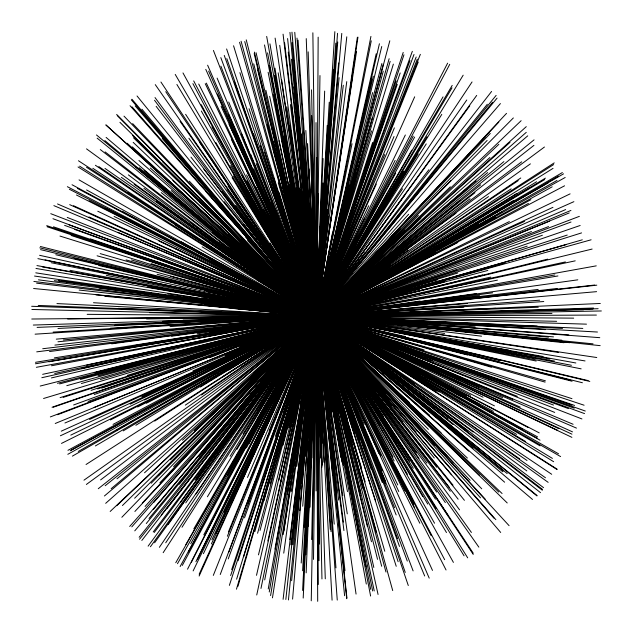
<?xml version="1.0" encoding="UTF-8"?>
<svg xmlns="http://www.w3.org/2000/svg" width="633" height="633" viewBox="0 0 633 633"><rect width="100%" height="100%" fill="white"/><g stroke="black" fill="none" stroke-linecap="round" stroke-linejoin="round"><path stroke-width="0.95" d="M316.081 490.939L316.832 157.427M316.468 335.086L318.162 37.157M313.509 559.414L318.067 193.753M319.966 75.556L315.092 405.033M311.246 600.812L316.555 316.199L324.666 91.089M311.689 539.538L316.555 316.199L323.083 158.535M313.113 457.888L316.555 316.199L322.996 182.921M310.043 507.175L316.555 316.199L327.229 125.381M308.374 526.189L319.966 227.065M306.15 572.873L316.555 316.199L329.247 102.19M305.786 554.801L316.555 316.199L328.052 128.926M303.199 598.058L316.555 316.199L334.841 31.666M302.614 590.47L316.555 316.199L333.425 69.472M302.621 570.744L316.555 316.199L337.539 33.32M304.307 527.242L316.555 316.199L326.185 189.148M301.205 563.014L316.555 316.199L337.729 41.952M305.604 469.86L335.783 43.147M302.724 506.242L328.456 152.173M305.153 456.488L316.555 316.199L338.647 62.976M292.588 599.119L316.555 316.199L327.91 192.29M299.781 510.72L316.555 316.199L327.546 209.61M302.606 471.814L341.788 33.407M301.055 483.572L316.555 316.199L343.292 85.257M291.631 580.667L339.09 77.645M295.801 528.539L316.555 316.199L346.757 81.625M288.442 599.949L316.555 316.199L357.368 37.268M292.802 544.712L316.555 316.199L357.954 37.157M295.437 516.702L316.555 316.199L352.288 77.503M285.831 599.475L346.789 36.825M290.856 544.807L316.555 316.199L332.634 232.105M283.101 599.332L316.555 316.199L370.922 36.413M289.827 539.664L328.503 216.304M306.562 398.386L316.555 316.199L371.255 40.828M296.758 466.426L323.993 259.388M283.742 553.139L316.555 316.199L352.027 143.746M291.251 491.445L316.555 316.199L376.216 53.75M283.908 530.937L356.529 51.431M283.204 534.561L316.555 316.199L373.335 76.253M272.459 597.853L316.555 316.199L381.739 46.518M297.803 433.747L316.555 316.199L348.759 185.532M287.247 494.476L316.555 316.199L372.615 92.568M270.592 595.574L316.555 316.199L381.873 63.522M269.239 591.997L316.555 316.199L383.266 64.337M289.194 473.326L316.555 316.199L389.809 40.805M268.242 588.983L316.555 316.199L363.192 142.48M274.975 549.064L316.555 316.199L383.266 71.157M300.722 402.715L316.555 316.199L356.047 174.827M301.988 391.748L316.555 316.199L372.259 117.967M264.705 579.923L316.555 316.199L389.145 58.711M260.978 588.429L316.555 316.199L390.157 61.354M256.737 594.988L316.555 316.199L371.524 130.904M280.83 481.721L316.555 316.199L393.354 64.131M267.87 540.962L316.555 316.199L372.623 142.465M278.963 480.083L316.555 316.199L403.197 52.428M256.515 575.318L379.412 43.748M290.951 426.12L371.642 79.299M258.478 554.88L316.555 316.199L403.957 54.778M288.624 427.876L316.555 316.199L396.155 80.929M283.046 445.173L316.555 316.199L400.191 72.969M260.028 530.43L346.354 202.908M287.588 423.073L316.555 316.199L384.397 119.882M257.584 533.247L316.555 316.199L397.263 84.363M270.062 484.039L316.555 316.199L351.901 215.655M263.929 500.671L316.555 316.199L349.796 228.252M254.838 531.633L316.555 316.199L416.166 57.033M237.968 586.269L316.555 316.199L417.258 59.217M236.465 589.196L316.555 316.199L346.322 240.635M243.65 556.716L316.555 316.199L420.344 54.343M236.623 579.203L316.555 316.199L418.255 62.01M238.087 560.783L316.555 316.199L384.69 154.555M263.217 481.911L316.555 316.199L394.019 136.514M229.368 585.39L316.555 316.199L414.67 96.809M297.977 372.449L316.555 316.199L368.699 205.725M230.626 575.571L316.555 316.199L364.489 218.092M287.271 403.981L316.555 316.199L395.142 160.418M231.686 569.621L316.555 316.199L447.634 63.173M283.378 413.357L316.555 316.199L413.262 136.166M275.458 436.272L316.555 316.199L414.631 137.1M244.512 517.849L316.555 316.199L411.759 150.156M280.736 414.987L412.328 51.336M228.252 558.907L357.748 202.861M247.788 503.979L410.002 60.578M228.948 551.944L316.555 316.199L452.199 85.384M220.237 574.519L414.014 54.462M213.313 575.405L316.555 316.199L398.822 176.836M274.437 420.629L316.555 316.199L452.002 87.852M227.374 536.27L316.555 316.199L401.718 173.189M228.41 531.942L316.555 316.199L403.632 171.203M283.964 395.894L316.555 316.199L463.174 75.192M269.08 431.089L394.383 127.85M247.495 477.488L316.555 316.199L441.787 114.375M302.392 348.862L316.555 316.199L418.199 153.906M199.126 576.03L316.555 316.199L472.052 81.95M239.654 485.764L376.342 184.021M199.173 574.194L316.555 316.199L402.533 188.8M211.375 543.929L316.555 316.199L466.758 99.998M215.98 533.405L316.555 316.199L476.696 95.417M211.881 539.767L316.555 316.199L469.781 105.814M224.106 512.516L316.555 316.199L365.004 252.591M203.43 553.669L316.555 316.199L428.873 169.715M193.136 570.911L316.555 316.199L487.299 104.263M208.7 537.726L316.555 316.199L496.13 95.393M197.322 559.643L405.349 134.987M195.906 561.708L316.555 316.199L492.561 102.245M191.348 562.381L316.555 316.199L500.418 103.575M187.534 569.186L316.555 316.199L506.535 113.362M203.802 534.869L316.555 316.199L498.812 122.122M284.581 376.793L316.555 316.199L400.333 229.122M249.054 443.646L449.731 64.352M246.411 447.824L316.555 316.199L487.117 140.447M182.296 565.411L316.555 316.199L418.397 215.457M188.365 552L316.555 316.199L405.025 230.111M180.128 566.551L316.555 316.199L450.332 186.798M190.739 543.731L395.72 173.118M227.469 475.201L316.555 316.199L521.133 120.697M177.477 563.718L316.555 316.199L498.851 144.316M175.752 562.737L316.555 316.199L489.871 157.53M185.833 544.602L316.555 316.199L526.284 126.647M257.386 418.975L316.555 316.199L510.016 142.37M193.793 528.903L443.037 96.881M236.956 449.359L357.376 247.851M297.985 347.169L316.555 316.199L526.26 132.36M207.402 496.786L316.555 316.199L527.74 135.85M230.103 456.346L426.951 136.76M243.088 433.985L316.555 316.199L467.597 188.341M182.011 527.257L426.254 143.913M256.618 409.369L316.555 316.199L392.729 252.076M163.164 552.688L316.555 316.199L503.868 161.629M165.719 542.774L316.555 316.199L334.319 301.609M196.04 493.977L316.555 316.199L534.054 139.861M159.366 547.323L316.555 316.199L459.962 200.677M185.738 502.895L316.555 316.199L480.676 184.82M168.251 524.433L316.555 316.199L533.935 145.368M154.618 542.766L316.555 316.199L474.964 192.717M150.417 546.754L316.555 316.199L470.09 198.73M180.634 502.206L404.843 195.114M148.114 546.16L316.555 316.199L521.671 161.811M196.507 478.421L316.555 316.199L544.443 147.022M194.988 480.067L316.555 316.199L456.021 213.171M154.262 532.44L316.555 316.199L408.119 250.098M153.226 531.934L316.555 316.199L530.399 163.86M167.08 508.402L316.555 316.199L488.51 196.586M141.824 540.455L491.588 91.453M161.146 515.112L316.555 316.199L390.561 264.879M139.553 539.229L316.555 316.199L520.769 177.992M139.141 537.306L316.555 316.199L518.245 180.634M179.313 484.19L316.555 316.199L511.187 188.848M146.278 523.523L316.555 316.199L367.9 283.204M149.016 518.459L497.055 98.147M198.659 456.836L316.555 316.199L553.646 164.572M204.008 450.221L316.555 316.199L553.044 168.354M153.289 509.597L316.555 316.199L536.57 181.75M134.758 530.865L316.555 316.199L530.043 187.518M260.954 380.892L316.555 316.199L544.665 179.558M153.645 502.57L316.555 316.199L513.569 200.447M131.791 526.885L316.555 316.199L562.365 172.564M129.686 526.458L316.555 316.199L558.567 176.061M145.076 506.487L408.657 214.255M282.595 352.818L316.555 316.199L563.568 173.822M134.884 511.48L316.555 316.199L548.487 182.597M142.259 503.069L316.555 316.199L478.334 223.576M202.275 438.432L316.555 316.199L557.016 180.437M159.84 482.821L485.669 136.514M173.608 466.576L490.274 133.421M249.244 385.988L381.62 248.666M121.853 517.272L316.555 316.199L501.755 212.102M151.152 483.272L450.688 180.745M158.551 475.383L513.355 117.936M134.615 498.25L316.555 316.199L468.024 231.52M170.499 459.787L316.555 316.199L565.182 177.485M256.571 375.013L316.555 316.199L495.465 217.269M122.438 505.514L316.555 316.199L552.19 186.806M116.765 505.72L316.555 316.199L530.834 199.712M110.174 511.464L316.555 316.199L435.29 252.211M194.458 430.606L420.826 218.314M182.494 440.196L316.555 316.199L564.573 185.801M144.522 472.78L316.555 316.199L457.786 242.51M253.588 373.217L316.555 316.199L509.351 221.574M105.679 503.33L316.555 316.199L570.104 193.864M104.429 495.979L476.032 180.785M111.171 488.684L487.695 172.54M116.97 478.801L316.555 316.199L552.965 207.331M105.173 485.733L316.555 316.199L573.886 201.666M98.273 488.716L316.555 316.199L565.665 209.555M100.607 479.901L316.555 316.199L362.266 296.687M86.365 484.459L316.555 316.199L570.942 210.425M83.967 480.17L316.555 316.199L549.618 221.115M201.516 394.992L316.555 316.199L531.475 231.464M265.615 350.848L316.555 316.199L548.582 226.559M185.311 405.136L316.555 316.199L571.021 222.025M240.16 367.694L316.555 316.199L542.402 235.247M267.15 349.297L316.555 316.199L527.21 246.126M154.713 421.095L316.555 316.199L567.231 235.065M222.919 376.714L554.231 162.879M86.056 464.495L316.555 316.199L581.577 232.897M228.758 370.004L516.742 193.469M200.408 387.048L316.555 316.199L457.841 272.973M135.85 425.265L545.424 178.134M123.221 430.891L316.555 316.199L437.466 279.913M95.369 445.956L316.555 316.199L582.297 239.812M72.399 456.132L316.555 316.199L504.675 263.178M116.583 430.171L316.555 316.199L444.69 281.74M78.286 451.432L316.555 316.199L487.806 270.465M67.802 454.32L316.555 316.199L419.687 289.194M70.247 450.823L316.555 316.199L366.8 303.294M71.213 450.031L316.555 316.199L482.781 274.928M67.953 450.316L316.555 316.199L547.703 259.142M113.062 424.403L528.436 203.422M146.342 403.229L316.555 316.199L592.124 249.054M137.63 407.003L316.555 316.199L565.396 261.935M110.427 419.94L316.555 316.199L472.97 282.413M278.963 335.079L316.555 316.199L497.427 280.142M61.48 443.409L316.555 316.199L596.262 265.852M144.459 400.016L316.555 316.199L554.825 274.975M70.777 435.124L316.555 316.199L557.942 275.956M209.056 367.71L316.555 316.199L420.106 301.031M130.176 404.202L316.555 316.199L476.617 293.514M60.396 435.773L316.555 316.199L577.818 279.826M141.863 396.733L316.555 316.199L479.537 295.651M89.538 419.473L524.52 221.408M61.29 431.152L382.19 286.607M192.93 370.914L316.555 316.199L538.185 289.423M225.459 355.651L316.555 316.199L557.372 288.442M64.922 423.002L316.555 316.199L594.719 285.032M55.237 423.477L316.555 316.199L596.595 291.655M94.135 407.462L569.209 212.941M239.804 347.098L316.555 316.199L467.542 303.5M209.618 357.74L316.555 316.199L539.648 300.2M57.627 414.71L579.385 216.351M50.331 416.918L316.555 316.199L543.771 301.545M88.098 401.449L316.555 316.199L463.854 307.116M73.618 404.97L316.555 316.199L388.907 312.441M94.277 394.509L316.555 316.199L600.29 303.468M53.212 407.233L316.555 316.199L593.548 308.042M52.048 407.241L580.168 225.483M101.747 388.124L316.555 316.199L598.138 308.706M97.617 388.939L316.555 316.199L593.002 309.023M91.081 390.363L456.385 270.046M63.165 397.397L316.555 316.199L583.571 309.798M60.111 397.643L316.555 316.199L601.35 310.969M127.241 375.416L316.555 316.199L596.413 315.076M43.558 398.489L316.555 316.199L389.722 317.521M248.342 336.519L316.555 316.199L586.482 324.151M100.37 379.507L316.555 316.199L537.148 326.019M81.388 383.527L566.329 244.575M66.782 385.679L591.111 239.796M253.873 333.615L316.555 316.199L582.819 328.416M98.107 375.836L316.555 316.199L562.515 328.408M80.438 379.436L390.347 296.418M59.581 383.914L316.555 316.199L495.528 325.726M221.257 341.124L316.555 316.199L597.457 332.032M57.453 383.297L316.555 316.199L545.401 329.643M94.768 372.615L316.555 316.199L475.13 326.913M40.211 386.043L316.555 316.199L568.853 334.92M51.408 377.925L316.555 316.199L599.775 337.674M41.818 377.711L490.733 277.112M82.053 368.366L316.555 316.199L553.503 336.883M54.707 373.478L316.555 316.199L548.495 337.128M86.681 365.154L575.223 260.843M42.656 374.325L316.555 316.199L593.034 343.846M51.471 365.771L316.555 316.199L600.171 345.642M164.786 344.407L316.555 316.199L564.003 342.714M36.35 367.306L316.555 316.199L368.659 321.857M48.883 361.799L316.555 316.199L481.531 336.186M35.416 363.793L316.555 316.199L444.643 333.441M35.472 362.313L316.555 316.199L596.753 357.518M132.677 345.855L316.555 316.199L558.654 352.47M54.375 357.874L316.555 316.199L585.05 360.937M209.341 332.626L316.555 316.199L508.877 350.215M197.195 333.797L316.555 316.199L575.84 362.978M171.598 336.234L316.555 316.199L549.768 358.895M111.653 343.838L316.555 316.199L554.476 361.071M49.54 351.544L492.68 292.81M36.722 351.853L402.422 305.248M42.72 348.736L316.555 316.199L535.059 357.89M54.897 345.104L596.792 285.174M57.967 341.78L316.555 316.199L571.425 365.288M63.3 339.945L316.555 316.199L581.141 368.849M187.669 327.918L316.555 316.199L405.634 336.637M56.305 339.146L316.555 316.199L499.761 360.699M170 326.604L316.555 316.199L582.415 382.751M35.092 334.169L316.555 316.199L572.058 381.232M53.117 332.103L316.555 316.199L467.613 355.018M110.459 328.187L316.555 316.199L545.44 380.829M57.959 328.44L395.38 312.449M114.874 325.125L495.742 308.318M37.094 327.388L538.272 307.242M162.539 321.342L316.555 316.199L491.453 367.275M33.304 325.053L316.555 316.199L424.134 349.962M183.143 318.89L490.583 312.552M146.619 318.961L316.555 316.199L571.963 398.671M67.668 318.977L551.968 313.422M31.761 319.016L316.555 316.199L574.582 405.452M169.945 317.173L316.555 316.199L572.01 405.175M87.164 314.34L573.688 318.146M149.499 312.662L556.644 321.311M31.872 309.474L316.555 316.199L585.303 411.031M31.65 306.285L316.555 316.199L574.234 408.19M38.225 305.43L316.555 316.199L584.552 413.594M118.134 308.342L316.555 316.199L568.363 408.57M299.235 315.495L316.555 316.199L553.519 405.065M56.962 303.579L521.782 326.05M93.502 302.724L316.555 316.199L581.933 418.943M231.749 308.374L316.555 316.199L517.335 396.321M104.888 296.315L316.555 316.199L462.715 375.013M95.955 294.875L469.931 330.972M33.596 288.498L561.859 340.198M204.412 304.315L569.803 342.706M79.149 290.064L316.555 316.199L554.706 412.415M36.587 283.157L316.555 316.199L512.675 399.36M33.873 281.448L316.555 316.199L576.473 428.106M98.993 287.991L316.555 316.199L502.634 397.666M38.447 279.826L316.555 316.199L520.247 407.114M54.359 280.656L316.555 316.199L571.915 434.159M58.371 280.546L316.555 316.199L558.963 428.731M61.963 280.957L316.555 316.199L557.681 430.337M34.538 276.051L316.555 316.199L571.9 437.348M167.927 293.839L316.555 316.199L483.106 397.231M35.788 272.831L316.555 316.199L494.436 405.872M201.618 297.85L316.555 316.199L539.213 432.877M213.171 299.377L316.555 316.199L528.215 427.536M35.978 268.455L316.555 316.199L479.387 404.384M147.22 286.978L316.555 316.199L537.575 436.897M186.688 293.15L543.051 356.49M42.316 266.912L316.555 316.199L537.156 438.139M36.951 265.583L316.555 316.199L540.052 440.188M69.915 270.323L316.555 316.199L460.405 396.226M106.376 275.379L533.469 358.088M51.154 262.703L426.816 338.331M99.595 271.881L536.183 361.032M37.901 258.652L316.555 316.199L558.551 453.798M45.038 259.878L316.555 316.199L540.068 445.861M39.594 255.305L316.555 316.199L516.575 434.38M206.698 291.172L316.555 316.199L525.659 441.557M98.803 265.496L316.555 316.199L552.411 458.403M55.823 254.743L316.555 316.199L553.653 461.718M92.64 263.13L588.136 380.591M74.148 258.304L589.798 381.438M40.544 249.624L316.555 316.199L388.385 360.446M39.792 247.843L316.555 316.199L439.128 392.009M40.346 246.49L570.096 380.093M157.119 274.279L316.555 316.199L436.667 391.21M170.412 276.289L316.555 316.199L406.085 372.386M97.094 255.803L316.555 316.199L557.159 469.195M100.196 253.619L545.092 382.118M126.102 259.902L316.555 316.199L556.937 469.457M131.379 259.902L316.555 316.199L551.691 474.283M59.969 236.062L316.555 316.199L414.449 384.144M151.145 263.644L316.555 316.199L519.685 458.862M71.149 235.468L316.555 316.199L545.472 477.765M47.071 226.749L316.555 316.199L548.154 482.346M96.343 242.803L584.093 405.215M46.715 225.625L316.555 316.199L526.798 470.897M53.473 226.82L316.555 316.199L473.136 432.03M90.392 238.902L316.555 316.199L543.573 487.679M74.757 229.463L316.555 316.199L542.513 489.404M64.621 225.364L316.555 316.199L371.104 358.634M69.108 224.865L365.13 334.145M52.95 218.709L316.555 316.199L540.527 492.664M50.767 213.685L432.315 360.818M67.24 217.428L316.555 316.199L537.037 495.504M53.86 205.622L573.11 424.268M117.904 232.366L316.555 316.199L536.982 495.932M247.598 286.702L316.555 316.199L503.575 470.92M57.532 203.953L316.555 316.199L414.591 398.434M89.024 216.984L478.659 386.992M267.419 294.48L363.698 337.057M69.709 204.649L572.501 431.864M73.507 205.693L316.555 316.199L532.503 499.461M158.907 241.023L316.555 316.199L504.628 482.204M175.824 248.896L316.555 316.199L409.527 402.596M97.767 211.232L316.555 316.199L441.114 432.853M114.082 216.439L316.555 316.199L502.08 493.518M76.451 194.996L316.555 316.199L498.772 492.063M89.134 200.693L316.555 316.199L470.137 480.312M105.727 208.304L316.555 316.199L453.608 462.929M69.377 189.259L470.628 395.348M67.359 186.688L365.122 341.456M209.119 259.071L466.64 395.823M77.361 188.381L316.555 316.199L485.155 499.057M72.043 184.749L493.416 411.379M122.169 211.216L316.555 316.199L509.082 525.659M86.579 189.94L522.526 429.293M181.426 241.917L316.555 316.199L434.602 445.244M79.046 179.883L560.601 456.575M202.093 246.799L316.555 316.199L480.526 497.847M256.681 279.667L316.555 316.199L493.938 518.166M78.057 166.962L316.555 316.199L500.695 532.472M229.178 261.01L316.555 316.199L391.479 405.65M79.592 166.155L316.555 316.199L385.711 399.217M175.341 225.134L316.555 316.199L434.309 458.023M86.531 167.294L316.555 316.199L464.416 500.323M78.452 160.758L316.555 316.199L449.422 487.481M127.834 192.701L316.555 316.199L458.142 499.208M92.829 168.299L316.555 316.199L357.985 372.758M95.409 165.268L316.555 316.199L419.109 458.379M98.835 166.59L527.012 460.515M220.822 250.375L316.555 316.199L471.411 532.456M104.983 168.402L316.555 316.199L478.849 547.141M121.394 177.343L357.977 345.642M156.47 201.634L316.555 316.199L445.363 502.618M134.18 184.338L316.555 316.199L383.614 416.656M86.523 148.866L316.555 316.199L473.215 553.163M143.913 188.349L346.148 338.157M190.881 222.753L316.555 316.199L448.504 516.196M128.364 174.866L316.555 316.199L473.231 554.421M255.281 269.642L467.922 431.097M219.24 241.743L316.555 316.199L409.385 461.069M100.299 149.57L542.354 490.251M105.094 151.896L316.555 316.199L396.1 442.396M228.157 247.242L426.951 402.311M248.84 263.067L447.942 419.149M161.249 192.606L453.086 424.624M212.735 232.501L316.555 316.199L467.7 557.847M97.158 138.152L316.555 316.199L436.208 508.821M96.469 134.956L316.555 316.199L464.076 555.837M135.794 167.025L507.168 473.571M104.841 140.558L316.555 316.199L446.487 532.551M139.125 167.713L502.768 471.775M219.327 234.21L316.555 316.199L422.686 496.47M144.126 170.506L473.025 448.299M106.099 137.408L316.555 316.199L407.446 474.259M171.266 190.58L316.555 316.199L453.41 562.397M138.951 160.497L429.554 415.208M254.846 261.627L468.744 451.171M150.274 167.982L316.555 316.199L393.077 457.05M105.885 124.954L316.555 316.199L325.876 333.464M106.043 125.025L316.555 316.199L394.137 460.911M127.162 143.24L316.555 316.199L444.651 559.691M164.588 176.852L316.555 316.199L411.64 499.041M132.329 146.888L316.555 316.199L413.689 504.137M228.458 233.759L316.555 316.199L414.235 507.136M220.672 225.949L467.407 458.07M172.849 180.476L316.555 316.199L446.051 569.985M133.191 142.37L316.555 316.199L404.914 490.82M133.516 137.804L479.482 475.185M199.806 201.721L507.231 502.974M132.487 135.462L316.555 316.199L384.239 451.107M119.922 122.319L316.555 316.199L398.774 491.532M198.897 199.957L316.555 316.199L380.924 455.823M162.61 161.747L316.555 316.199L364.26 424.26M117.24 115.57L316.555 316.199L429.214 578.143M116.654 114.438L316.555 316.199L382.332 470.992M197.559 195.937L428.399 429.388M305.905 305.391L316.555 316.199L424.68 575.99M241.355 238.768L316.555 316.199L413.112 570.903M123.997 116.14L316.555 316.199L354.361 416.601M132.645 123.601L481.729 488.811M189.386 181.244L316.555 316.199L364.861 446.154M247.55 240.493L316.555 316.199L397.564 538.636M245.39 236.671L316.555 316.199L399.502 546.445M205.385 190.913L316.555 316.199L371.207 469.124M130.05 105.711L385.695 394.446M132.052 106.842L495.876 519.685M162.293 138.524L316.555 316.199L360.296 439.294M210.188 193.033L316.555 316.199L405.255 572.406M135.193 105.925L416.142 431.999M131.34 99.887L316.555 316.199L359.14 440.433M131.957 99.239L451.551 474.829M141.942 109.216L316.555 316.199L408.293 585.525M137.037 95.979L402.999 422.195M224.193 201.674L453.022 485.171M243.729 224.367L436.643 467.217M282.073 272.554L316.555 316.199L398.133 561.716M190.952 157.126L316.555 316.199L354.393 433.194M203.842 169.146L316.555 316.199L375.583 500.869M156.145 106.328L450.269 491.232M222.025 191.34L316.555 316.199L396.226 566.29M154.515 100.251L426.895 463.119M242.115 216.929L378.13 398.331M155.014 97.569L459.558 509.842M235.745 205.48L416.569 452.967M188.887 138.239L376.406 399.447M227.073 189.307L316.555 316.199L347.549 419.402M180.104 121.433L316.555 316.199L361.308 467.312M263.858 240.801L316.555 316.199L365.17 481.903M155.275 84.64L329.184 334.351M274.129 254.102L436.675 492.07M227.935 185.896L316.555 316.199L359.03 461.322M231.638 190.462L316.555 316.199L384.777 551.28M199.806 142.544L316.555 316.199L353.436 444.176M165.767 91.682L316.555 316.199L342.762 408.119M160.924 82.013L316.555 316.199L392.713 590.581M279.944 260.321L316.555 316.199L349.748 437.743M185.604 114.312L435.457 499.16M276.621 254.197L316.555 316.199L385.972 572.026M270.006 242.843L413.341 468.317M232.089 177.667L316.555 316.199L362.741 488.272M263.241 227.975L316.555 316.199L348.459 436.762M176.892 84.474L316.555 316.199L381.691 566.266M233.419 175.934L427.742 504.074M175.23 74.433L379.76 424.086M215.853 142.56L316.555 316.199L341.986 418.571M239.44 182.28L316.555 316.199L371.476 541.769M230.681 165.624L434.562 523.23M263.012 221.772L316.555 316.199L367.393 526.648M201.326 111.004L316.555 316.199L373.834 567.453M211.92 126.893L316.555 316.199L374.23 590.953M182.977 72.937L316.555 316.199L351.798 486.049M247.709 190.604L316.555 316.199L372.671 590.977M201.223 104.651L316.555 316.199L338.275 424.078M271.494 231.931L316.555 316.199L343.545 465.279M192.899 83.635L316.555 316.199L341.005 457.659M242.146 175.499L316.555 316.199L332.103 411.846M193.706 80.913L431.192 535.747M246.87 180.753L389.96 458.775M198.722 84.039L316.555 316.199L347.28 513.854M269.484 221.677L419.798 523.222M263.581 209.499L316.555 316.199L330.956 410.944M246.561 174.898L316.555 316.199L342.785 495.623M231.425 139.497L397.769 484.925M205.242 83.675L316.555 316.199L325.212 379.27M206.342 83.097L316.555 316.199L326.462 390.434M255.93 187.052L316.555 316.199L343.387 522.122M229.106 124.313L432.489 570.404M221.139 106.352L378.89 453.418M265.868 203.771L316.555 316.199L343.933 530.565M205.772 69.369L316.555 316.199L335.64 468.808M255.328 179.463L316.555 316.199L338.655 500.078M217.404 94.008L316.555 316.199L336.637 492.648M208.629 71.102L316.555 316.199L344.985 570.705M228.687 114.7L348.174 388.662M207.632 65.207L316.555 316.199L346.939 598.027M253.643 168.726L316.555 316.199L334.224 524.14M217.111 78.112L385.711 481.824M241.64 134.133L316.555 316.199L335.965 567.88M228.727 102.04L385.252 483.778M289.384 249.608L316.555 316.199L337.254 600.076M250.763 154.515L394.565 507.737M271.059 202.362L396.171 514.953M256.207 163.599L382.292 482.528M275.751 211.691L316.555 316.199L330.236 529.291M213.424 50.458L316.555 316.199L332.072 600.179M275.893 210.504L316.555 316.199L323.874 462.177M220.901 66.133L316.555 316.199L320.599 401.686M220.822 57.627L407.304 561.083M224.256 55.419L316.555 316.199L318.858 367.211M267.055 176.172L316.555 316.199L322.078 443.227M234.495 82.116L316.555 316.199L320.741 458.094M226.812 58.608L316.555 316.199L319.032 560.672M253.532 133.705L316.555 316.199L318.241 584.481M226.614 48.963L316.555 316.199L317.695 601.334M260.298 145.535L316.555 316.199L316.025 122.58M249.046 108.702L316.555 316.199L311.539 89.854M287.374 225.277L316.555 316.199L311.665 115.586M264.713 152.521L316.555 316.199L312.409 170.245M239.891 72.629L316.555 316.199L306.245 38.621M273.456 177.564L316.555 316.199L309.031 168.892M310.423 296.347L316.555 316.199L307.575 143.564M233.561 45.774L337.057 382.957M279.113 192.574L316.555 316.199L305.834 130.493M278.251 182.747L316.555 316.199L311.246 229.106M239.575 42.284L348.625 429.847M277.673 175.499L376.303 532.575M241.07 41.24L316.555 316.199L297.004 38.091M284.177 196.974L316.555 316.199L294.764 32.338M284.415 196.238L348.712 436.327M282.081 185.588L316.555 316.199L306.91 194.545M244.757 41.556L316.555 316.199L301.53 133.959M273.242 149.135L316.555 316.199L291.955 32.196M267.474 124.677L349.361 443.923M246.237 39.871L316.555 316.199L292.019 42.633M286.021 194.727L377.537 559.35M253.714 63.83L360.731 493.447M286.535 194.924L316.555 316.199L289.954 32.37M273.464 141.206L348.696 446.819M285.103 185.121L318.177 322.949M257.655 69.867L316.555 316.199L295.334 95.963M254.189 53.623L316.555 316.199L291.473 59.201M254.403 52.096L316.555 316.199L284.605 42.83M272.926 129.979L316.555 316.199L283.07 34.174M283.885 174.906L338.884 412.724M256.08 52.721L316.555 316.199L290.405 104.532M265.892 90.29L316.555 316.199L299.876 188.927M289.186 192.479L378.067 594.474M288.26 185.334L316.555 316.199L279.731 45.354M279.003 140.787L316.555 316.199L289.977 125.405M269.658 96.351L316.555 316.199L275.11 38.091M289.313 183.95L316.555 316.199L278.18 72.819M297.368 220.442L316.555 316.199L296.015 187.938M268.123 72.249L370.701 589.386M281.986 141.056L366.088 566.772M292.668 193.405L363.84 559.168M273.67 94.808L370.606 596.033M264.523 44.959L316.555 316.199L274.959 68.182M275.687 101.589L316.555 316.199L296.711 199.332M269.357 65.452L316.555 316.199L269.943 43.859M267.577 52.863L366.309 584.077M283.449 136.206L316.555 316.199L294.693 194.125M266.683 36.429L341.598 456.923M291.528 174.439L347.477 491.635M274.453 75.414L342.073 462.106M281.701 80.082L330.505 411.062M286.733 106.755L356.055 594.078M291.338 136.696L327.087 391.36M288.268 52.096L346.726 598.691M287.596 38.542L328.218 427.243M299.915 152.822L332.831 475.557M293.87 86.887L344.597 595.724M298.056 40.132L331.004 531.617M314.11 253.303L322.403 465.113M311.824 186.957L321.944 467.162M311.958 176.631L325.283 578.823M308.176 51.843L320.409 437.617M314.522 219.548L321.96 578.942M312.86 32.797L319.538 544.04"/></g></svg>
